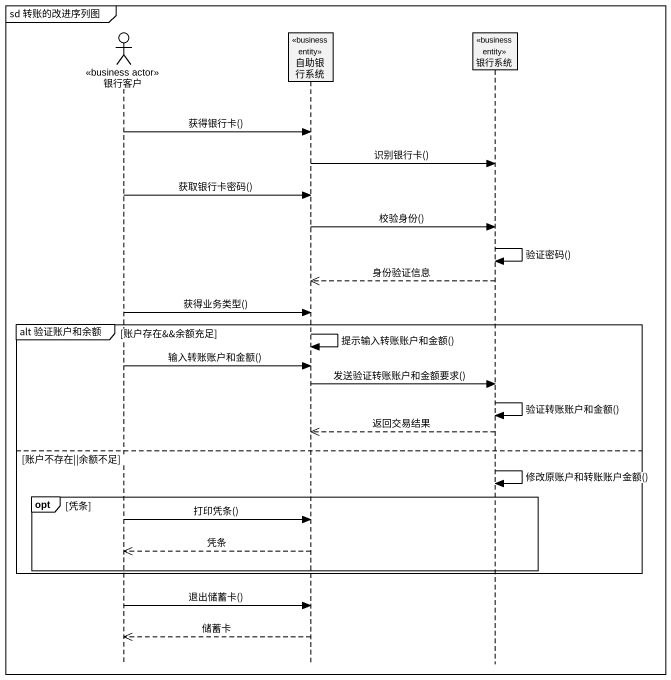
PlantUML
@startuml
mainframe sd 转账的改进序列图
hide footbox
actor 银行客户 <<business actor>>
participant 自助银行系统 <<business entity>>
participant 银行系统 <<business entity>>

银行客户 -> 自助银行系统 : 获得银行卡()
自助银行系统 -> 银行系统 : 识别银行卡()
银行客户 -> 自助银行系统 : 获取银行卡密码()
自助银行系统 -> 银行系统 : 校验身份()
银行系统 -> 银行系统 : 验证密码()
银行系统 -->> 自助银行系统 : 身份验证信息
银行客户 -> 自助银行系统 : 获得业务类型()
group alt 验证账户和余额 [账户存在&&余额充足]
  自助银行系统 -> 自助银行系统 : 提示输入转账账户和金额()
  银行客户 -> 自助银行系统 : 输入转账账户和金额()
  自助银行系统 -> 银行系统 : 发送验证转账账户和金额要求()
  银行系统 -> 银行系统 : 验证转账账户和金额()
  银行系统 -->> 自助银行系统 : 返回交易结果
else 账户不存在||余额不足
  银行系统 -> 银行系统 : 修改原账户和转账账户金额()
  opt 凭条
    银行客户 -> 自助银行系统 : 打印凭条()
    自助银行系统 -->> 银行客户 : 凭条
  end
end
银行客户 -> 自助银行系统 : 退出储蓄卡()
自助银行系统 -->> 银行客户 : 储蓄卡
@enduml
